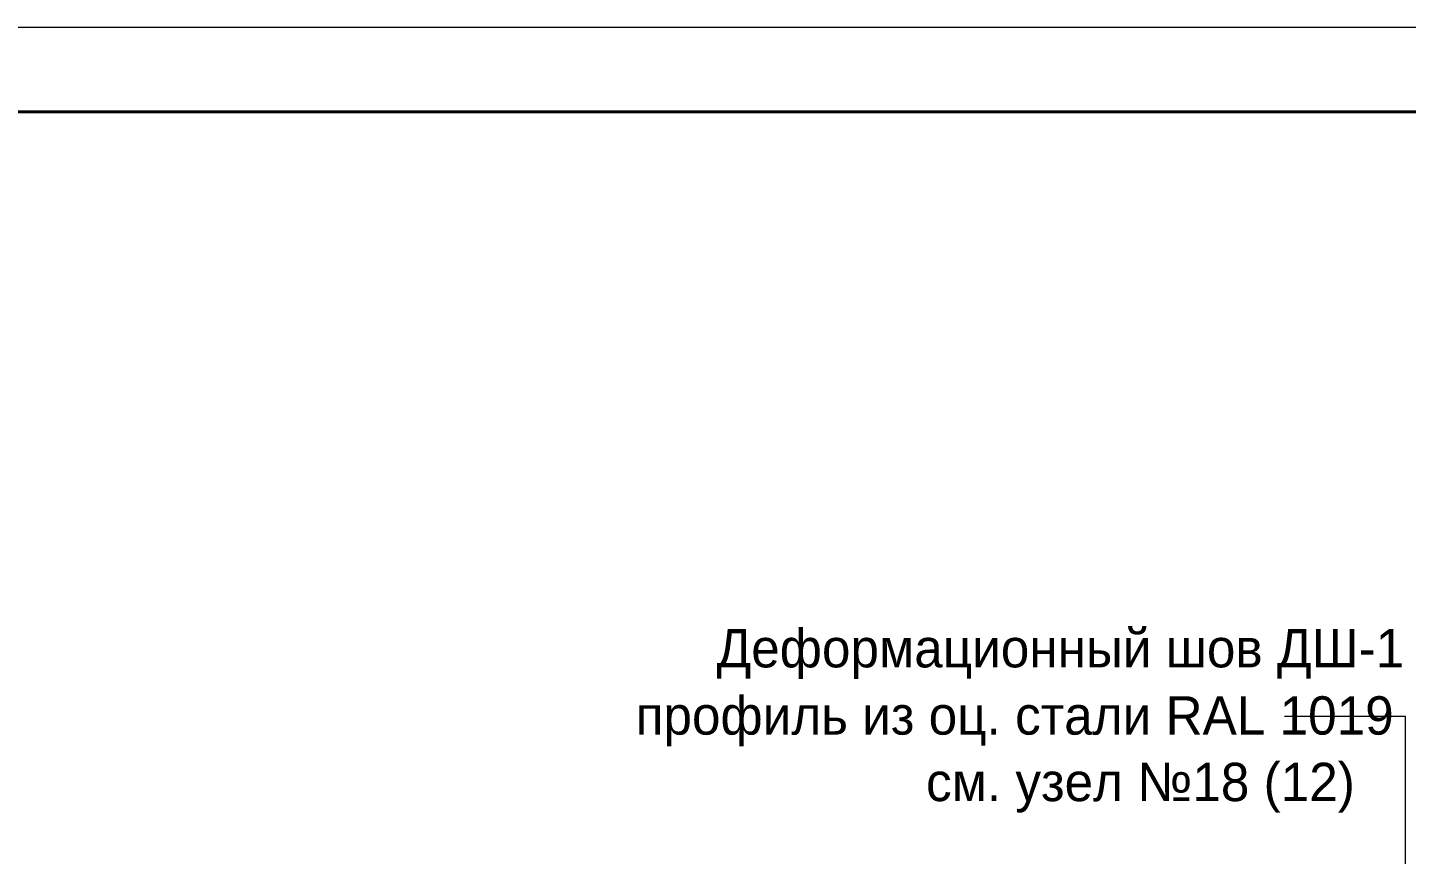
# Model space of a CAD drawing. Header units: millimetres. Extents: x -28928 to 100580, y -22867 to 36490.
# Drawn here: x 10970 to 19127, y 31600 to 36490 of the extents above; entities that cross this region are included whole.
import ezdxf

# ---------------------------------------------------------------- set-up
doc = ezdxf.new("R2010")
doc.units = ezdxf.units.MM
doc.layers.add('PDF _Геометрия', color=7, linetype='Continuous', true_color=0x8f8e8d)
doc.layers.add('PDF _Текст', color=7, linetype='Continuous')

msp = doc.modelspace()

# ---------------------------------------------------------------- linework, layer by layer
at = {"layer": 'PDF _Геометрия', "color": 7, "lineweight": 18}
msp.add_lwpolyline([(97077.20928457828, 36490.2744649768), (-28927.79071542314, 36490.2744649768), (-28927.79071542314, -22867.41784271618), (97077.20928457828, -22867.41784271618)], dxfattribs=at)
at = {"layer": 'PDF _Геометрия', "color": 7, "lineweight": 40}
msp.add_lwpolyline([(96590.6708230398, 35991.04369574602), (96590.6708230398, -22368.1870734854), (-26930.86763850004, -22368.1870734854), (-26930.86763850004, 35991.04369574602)], close=True, dxfattribs=at)
at = {"layer": 'PDF _Геометрия', "color": 7, "lineweight": 9}
msp.add_lwpolyline([(19121.05543842355, 28857.96677266902), (19121.05543842355, 32416.043695746), (18406.05543842355, 32416.043695746)], dxfattribs=at)

# ---------------------------------------------------------------- texts
at = {"layer": 'PDF _Текст', "char_height": 226.9063607341102, "attachment_point": 4, "style": ''}
for s, insert in [('Деформационный шов ДШ-1', (15045.84935167538, 32785.44507096178)), ('профиль из оц. стали RAL 1019', (14567.78130490238, 32387.76083263668)), ('см. узел №18 (12)', (16285.43756942113, 31994.30924639469))]:
    msp.add_mtext(s, dxfattribs=dict(at, insert=insert))

doc.saveas('drawing.dxf')
